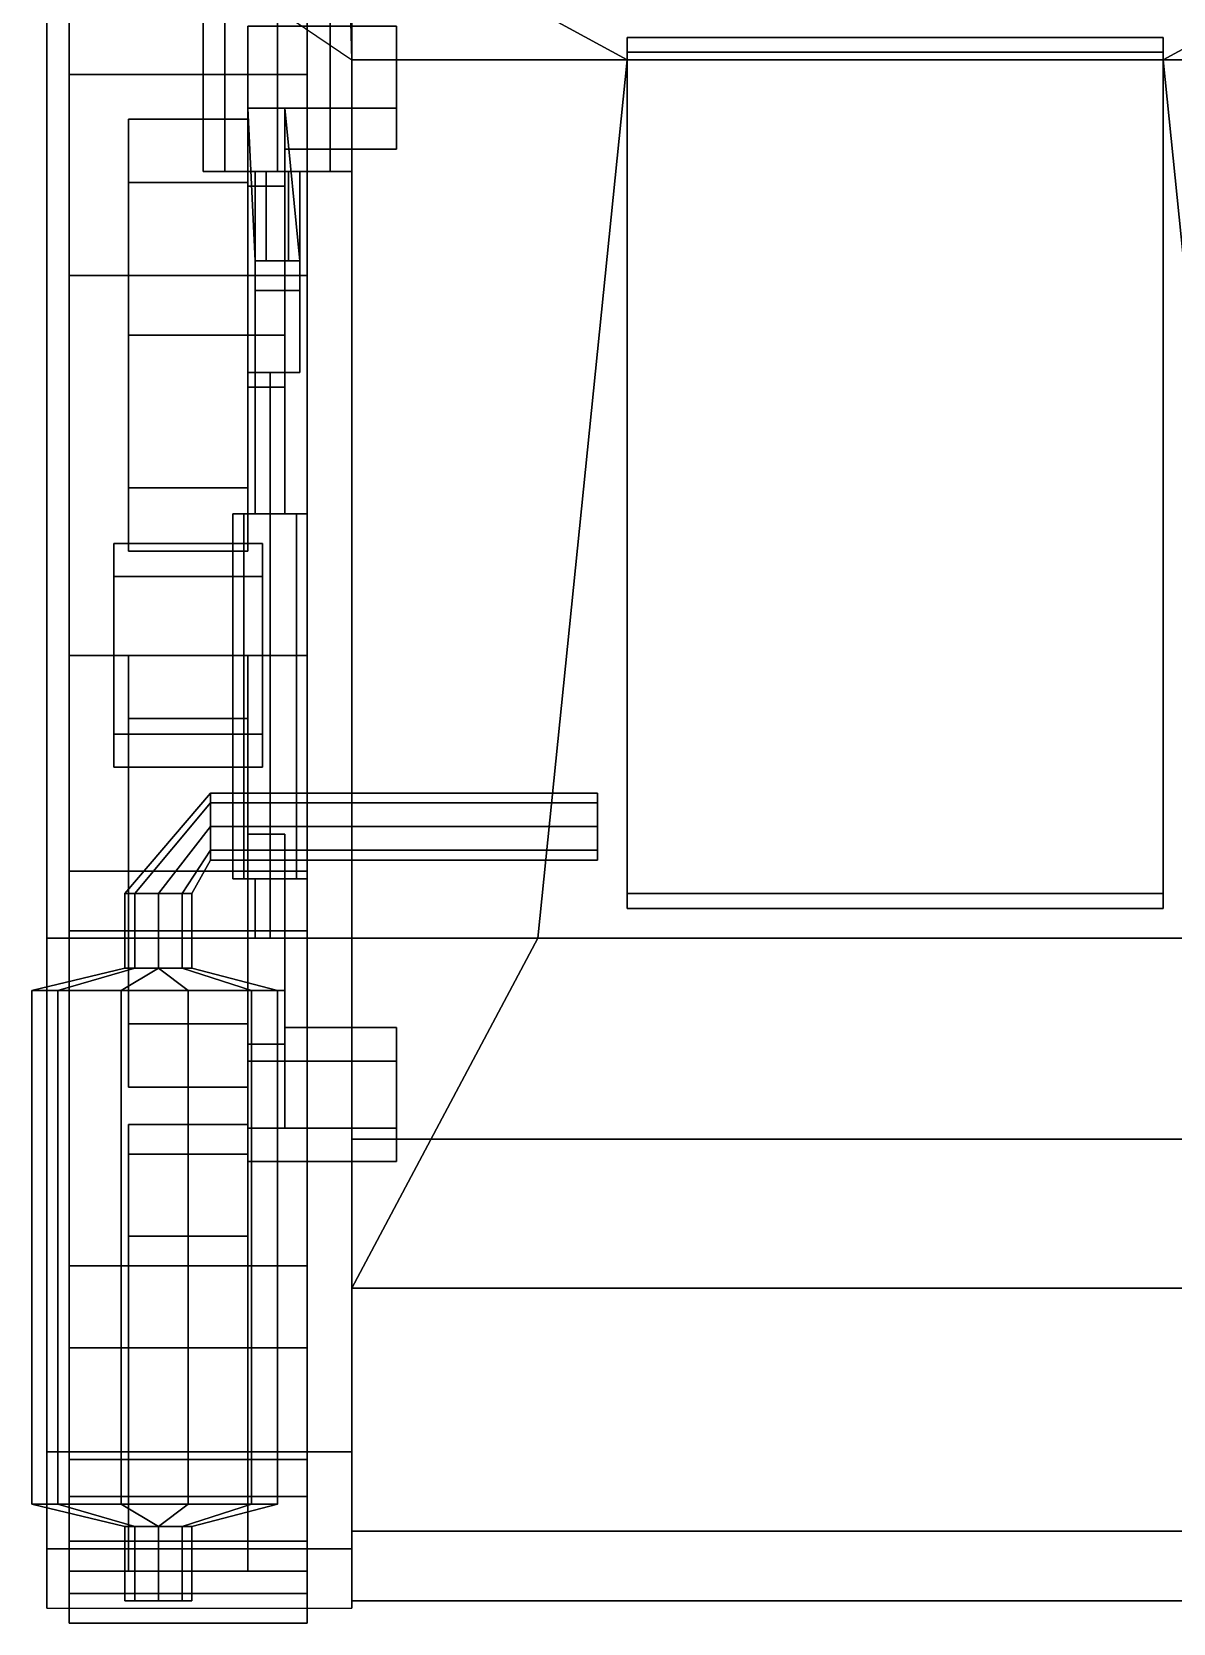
# Model space of a CAD drawing. Header units: millimetres. Extents: x -1.2 to 3, y -2.7 to 16.8.
# Drawn here: x -1.16 to 0.373, y -2.75 to -0.612 of the extents above; entities that cross this region are included whole.
import ezdxf

# ---------------------------------------------------------------- set-up
doc = ezdxf.new("R2010")
doc.units = ezdxf.units.MM
for name, color, linetype in [('mudguards', 6, 'Continuous'), ('suspension', 5, 'Continuous'), ('tracks', 3, 'Continuous'), ('wheels', 2, 'Continuous')]:
    doc.layers.add(name, color=color, linetype=linetype)

msp = doc.modelspace()

# ---------------------------------------------------------------- linework, layer by layer
for points in [[(-0.73, 2.48, 0.63), (-0.73, -2.6263, 0.5137), (-0.73, -2.72, 0.74), (-0.73, 2.53, 0.86)], [(-0.73, 2.53, 0.86), (-0.73, -2.72, 0.74), (-0.73, -2.6263, 0.98), (-0.73, 2.32, 0.98)], [(-0.73, 2.05, 0.39), (-0.73, -2.1, 0.39), (-0.73, -2.6263, 0.5137), (-0.73, 2.48, 0.63)], [(-0.73, 1.57, 1.09), (-0.73, 2.32, 0.98), (-0.73, -2.6263, 0.98), (-0.73, 1.52, 1.09)], [(0.73, 2.05, 0.39), (0.73, -2.1, 0.39), (-0.73, -2.1, 0.39), (-0.73, 2.05, 0.39)], [(-0.78, 1.22, 1.29), (-0.73, 1.54, 1.09), (-0.73, -2.6263, 0.98), (-0.73, -0.65, 1.23)], [(-0.82, -0.4, 1.56), (-1.04, -0.44, 1.23), (-0.73, -0.65, 1.23), (-0.36, -0.65, 1.54)], [(0.82, -0.4, 1.56), (-0.82, -0.4, 1.56), (-0.36, -0.65, 1.54), (0.36, -0.65, 1.54)], [(0.36, -0.65, 1.54), (0.73, -0.65, 1.23), (1.04, -0.44, 1.23), (0.82, -0.4, 1.56)], [(0.36, -0.64, 1.82), (0.36, -0.62, 1.56), (-0.36, -0.62, 1.56), (-0.36, -0.64, 1.82)], [(-0.36, -0.62, 1.56), (-0.36, -1.77, 1.46), (-0.36, -1.79, 1.71), (-0.36, -0.64, 1.82)], [(0.36, -0.62, 1.56), (0.36, -1.77, 1.46), (-0.36, -1.77, 1.46), (-0.36, -0.62, 1.56)], [(-0.36, -0.64, 1.82), (-0.36, -1.79, 1.71), (0.36, -1.79, 1.71), (0.36, -0.64, 1.82)], [(0.36, -1.79, 1.71), (0.36, -1.77, 1.46), (0.36, -0.62, 1.56), (0.36, -0.64, 1.82)], [(-0.73, -0.65, 1.23), (-0.73, -2.6263, 0.98), (-0.73, -2.6263, 0.98), (-0.73, -1.83, 1.17)], [(-0.36, -0.65, 1.54), (-0.73, -0.65, 1.23), (-0.73, -1.83, 1.17), (-0.48, -1.83, 1.43)], [(-0.48, -1.83, 1.43), (0.48, -1.83, 1.43), (0.36, -0.65, 1.54), (-0.36, -0.65, 1.54)], [(0.48, -1.83, 1.43), (0.73, -1.83, 1.17), (0.73, -0.65, 1.23), (0.36, -0.65, 1.54)], [(-1.0218, -1.77, 1.2582), (-1.035, -1.77, 1.29), (-0.92, -1.635, 1.29), (-0.92, -1.6482, 1.2582)], [(-1.035, -1.77, 1.29), (-1.0218, -1.77, 1.3218), (-0.92, -1.6482, 1.3218), (-0.92, -1.635, 1.29)], [(-0.4, -1.635, 1.29), (-0.4, -1.6482, 1.2582), (-0.92, -1.6482, 1.2582), (-0.92, -1.635, 1.29)], [(-0.4, -1.6482, 1.3218), (-0.4, -1.635, 1.29), (-0.92, -1.635, 1.29), (-0.92, -1.6482, 1.3218)], [(-0.99, -1.77, 1.245), (-1.0218, -1.77, 1.2582), (-0.92, -1.6482, 1.2582), (-0.92, -1.68, 1.245)], [(-1.0218, -1.77, 1.3218), (-0.99, -1.77, 1.335), (-0.92, -1.68, 1.335), (-0.92, -1.6482, 1.3218)], [(-0.4, -1.6482, 1.2582), (-0.4, -1.68, 1.245), (-0.92, -1.68, 1.245), (-0.92, -1.6482, 1.2582)], [(-0.4, -1.68, 1.335), (-0.4, -1.6482, 1.3218), (-0.92, -1.6482, 1.3218), (-0.92, -1.68, 1.335)], [(-0.9582, -1.77, 1.2582), (-0.99, -1.77, 1.245), (-0.92, -1.68, 1.245), (-0.92, -1.7118, 1.2582)], [(-0.99, -1.77, 1.335), (-0.9582, -1.77, 1.3218), (-0.92, -1.7118, 1.3218), (-0.92, -1.68, 1.335)], [(-0.4, -1.68, 1.245), (-0.4, -1.7118, 1.2582), (-0.92, -1.7118, 1.2582), (-0.92, -1.68, 1.245)], [(-0.4, -1.7118, 1.3218), (-0.4, -1.68, 1.335), (-0.92, -1.68, 1.335), (-0.92, -1.7118, 1.3218)], [(-0.945, -1.77, 1.29), (-0.9582, -1.77, 1.2582), (-0.92, -1.7118, 1.2582), (-0.92, -1.725, 1.29)], [(-0.9582, -1.77, 1.3218), (-0.945, -1.77, 1.29), (-0.92, -1.725, 1.29), (-0.92, -1.7118, 1.3218)], [(-0.4, -1.7118, 1.2582), (-0.4, -1.725, 1.29), (-0.92, -1.725, 1.29), (-0.92, -1.7118, 1.2582)], [(-0.4, -1.725, 1.29), (-0.4, -1.7118, 1.3218), (-0.92, -1.7118, 1.3218), (-0.92, -1.725, 1.29)], [(-1.0218, -1.87, 1.2582), (-1.035, -1.87, 1.29), (-1.035, -1.77, 1.29), (-1.0218, -1.77, 1.2582)], [(-1.035, -1.87, 1.29), (-1.0218, -1.87, 1.3218), (-1.0218, -1.77, 1.3218), (-1.035, -1.77, 1.29)], [(-0.99, -1.87, 1.245), (-1.0218, -1.87, 1.2582), (-1.0218, -1.77, 1.2582), (-0.99, -1.77, 1.245)], [(-1.0218, -1.87, 1.3218), (-0.99, -1.87, 1.335), (-0.99, -1.77, 1.335), (-1.0218, -1.77, 1.3218)], [(-0.9582, -1.87, 1.2582), (-0.99, -1.87, 1.245), (-0.99, -1.77, 1.245), (-0.9582, -1.77, 1.2582)], [(-0.99, -1.87, 1.335), (-0.9582, -1.87, 1.3218), (-0.9582, -1.77, 1.3218), (-0.99, -1.77, 1.335)], [(-0.945, -1.87, 1.29), (-0.9582, -1.87, 1.2582), (-0.9582, -1.77, 1.2582), (-0.945, -1.77, 1.29)], [(-0.9582, -1.87, 1.3218), (-0.945, -1.87, 1.29), (-0.945, -1.77, 1.29), (-0.9582, -1.77, 1.3218)], [(-0.36, -1.79, 1.71), (-0.36, -1.77, 1.46), (0.36, -1.77, 1.46), (0.36, -1.79, 1.71)], [(-0.48, -1.83, 1.43), (-0.73, -1.83, 1.17), (-0.73, -2.3, 1.17)], [(0.48, -1.83, 1.43), (-0.48, -1.83, 1.43), (-0.73, -2.3, 1.17), (0.73, -2.3, 1.17)], [(-0.73, -1.83, 1.17), (-0.73, -1.83, 1.17), (-0.73, -2.6263, 0.98), (-0.73, -2.3, 1.17)], [(-1.1249, -1.9, 1.2051), (-1.16, -1.9, 1.29), (-1.035, -1.87, 1.29), (-1.0218, -1.87, 1.2582)], [(-1.16, -1.9, 1.29), (-1.1249, -1.9, 1.3749), (-1.0218, -1.87, 1.3218), (-1.035, -1.87, 1.29)], [(-1.04, -1.9, 1.17), (-1.1249, -1.9, 1.2051), (-1.0218, -1.87, 1.2582), (-0.99, -1.87, 1.245)], [(-1.1249, -1.9, 1.3749), (-1.04, -1.9, 1.41), (-0.99, -1.87, 1.335), (-1.0218, -1.87, 1.3218)], [(-0.95, -1.9, 1.17), (-1.04, -1.9, 1.17), (-0.99, -1.87, 1.245)], [(-1.04, -1.9, 1.41), (-0.95, -1.9, 1.41), (-0.99, -1.87, 1.335)], [(-0.8651, -1.9, 1.2051), (-0.95, -1.9, 1.17), (-0.99, -1.87, 1.245), (-0.9582, -1.87, 1.2582)], [(-0.95, -1.9, 1.41), (-0.8651, -1.9, 1.3749), (-0.9582, -1.87, 1.3218), (-0.99, -1.87, 1.335)], [(-0.83, -1.9, 1.29), (-0.8651, -1.9, 1.2051), (-0.9582, -1.87, 1.2582), (-0.945, -1.87, 1.29)], [(-0.8651, -1.9, 1.3749), (-0.83, -1.9, 1.29), (-0.945, -1.87, 1.29), (-0.9582, -1.87, 1.3218)], [(-1.1249, -1.9, 1.3749), (-1.16, -1.9, 1.29), (-1.16, -2.59, 1.29), (-1.1249, -2.59, 1.3749)], [(-1.16, -1.9, 1.29), (-1.1249, -1.9, 1.2051), (-1.1249, -2.59, 1.2051), (-1.16, -2.59, 1.29)], [(-1.1249, -1.9, 1.2051), (-1.04, -1.9, 1.17), (-1.04, -2.59, 1.17), (-1.1249, -2.59, 1.2051)], [(-1.04, -1.9, 1.41), (-1.1249, -1.9, 1.3749), (-1.1249, -2.59, 1.3749), (-1.04, -2.59, 1.41)], [(-1.04, -1.9, 1.17), (-0.95, -1.9, 1.17), (-0.95, -2.59, 1.17), (-1.04, -2.59, 1.17)], [(-0.95, -1.9, 1.41), (-1.04, -1.9, 1.41), (-1.04, -2.59, 1.41), (-0.95, -2.59, 1.41)], [(-0.95, -1.9, 1.17), (-0.8651, -1.9, 1.2051), (-0.8651, -2.59, 1.2051), (-0.95, -2.59, 1.17)], [(-0.8651, -1.9, 1.3749), (-0.95, -1.9, 1.41), (-0.95, -2.59, 1.41), (-0.8651, -2.59, 1.3749)], [(-0.83, -1.9, 1.29), (-0.8651, -1.9, 1.3749), (-0.8651, -2.59, 1.3749), (-0.83, -2.59, 1.29)], [(-0.8651, -1.9, 1.2051), (-0.83, -1.9, 1.29), (-0.83, -2.59, 1.29), (-0.8651, -2.59, 1.2051)], [(-0.73, -2.6263, 0.5137), (-0.73, -2.1, 0.39), (0.73, -2.1, 0.39), (0.73, -2.6263, 0.5137)], [(0.73, -2.6263, 0.98), (0.73, -2.3, 1.17), (-0.73, -2.3, 1.17), (-0.73, -2.6263, 0.98)], [(-1.1249, -2.59, 1.3749), (-1.16, -2.59, 1.29), (-1.035, -2.62, 1.29), (-1.0218, -2.62, 1.3218)], [(-1.16, -2.59, 1.29), (-1.1249, -2.59, 1.2051), (-1.0218, -2.62, 1.2582), (-1.035, -2.62, 1.29)], [(-1.1249, -2.59, 1.2051), (-1.04, -2.59, 1.17), (-0.99, -2.62, 1.245), (-1.0218, -2.62, 1.2582)], [(-1.04, -2.59, 1.41), (-1.1249, -2.59, 1.3749), (-1.0218, -2.62, 1.3218), (-0.99, -2.62, 1.335)], [(-1.04, -2.59, 1.17), (-0.95, -2.59, 1.17), (-0.99, -2.62, 1.245)], [(-0.95, -2.59, 1.41), (-1.04, -2.59, 1.41), (-0.99, -2.62, 1.335)], [(-0.95, -2.59, 1.17), (-0.8651, -2.59, 1.2051), (-0.9582, -2.62, 1.2582), (-0.99, -2.62, 1.245)], [(-0.8651, -2.59, 1.3749), (-0.95, -2.59, 1.41), (-0.99, -2.62, 1.335), (-0.9582, -2.62, 1.3218)], [(-0.83, -2.59, 1.29), (-0.8651, -2.59, 1.3749), (-0.9582, -2.62, 1.3218), (-0.945, -2.62, 1.29)], [(-0.8651, -2.59, 1.2051), (-0.83, -2.59, 1.29), (-0.945, -2.62, 1.29), (-0.9582, -2.62, 1.2582)], [(-1.0218, -2.62, 1.3218), (-1.035, -2.62, 1.29), (-1.035, -2.72, 1.29), (-1.0218, -2.72, 1.3218)], [(-1.035, -2.62, 1.29), (-1.0218, -2.62, 1.2582), (-1.0218, -2.72, 1.2582), (-1.035, -2.72, 1.29)], [(-0.99, -2.62, 1.335), (-1.0218, -2.62, 1.3218), (-1.0218, -2.72, 1.3218), (-0.99, -2.72, 1.335)], [(-1.0218, -2.62, 1.2582), (-0.99, -2.62, 1.245), (-0.99, -2.72, 1.245), (-1.0218, -2.72, 1.2582)], [(-0.9582, -2.62, 1.3218), (-0.99, -2.62, 1.335), (-0.99, -2.72, 1.335), (-0.9582, -2.72, 1.3218)], [(-0.99, -2.62, 1.245), (-0.9582, -2.62, 1.2582), (-0.9582, -2.72, 1.2582), (-0.99, -2.72, 1.245)], [(-0.945, -2.62, 1.29), (-0.9582, -2.62, 1.3218), (-0.9582, -2.72, 1.3218), (-0.945, -2.72, 1.29)], [(-0.9582, -2.62, 1.2582), (-0.945, -2.62, 1.29), (-0.945, -2.72, 1.29), (-0.9582, -2.72, 1.2582)], [(0.73, -2.6263, 0.5137), (0.73, -2.72, 0.74), (-0.73, -2.72, 0.74), (-0.73, -2.6263, 0.5137)], [(0.73, -2.72, 0.74), (0.73, -2.6263, 0.98), (-0.73, -2.6263, 0.98), (-0.73, -2.72, 0.74)], [(-0.99, -2.72, 1.335), (-1.0218, -2.72, 1.3218), (-1.035, -2.72, 1.29), (-0.9582, -2.72, 1.3218)], [(-0.9582, -2.72, 1.3218), (-1.035, -2.72, 1.29), (-1.0218, -2.72, 1.2582), (-0.945, -2.72, 1.29)], [(-0.945, -2.72, 1.29), (-1.0218, -2.72, 1.2582), (-0.99, -2.72, 1.245), (-0.9582, -2.72, 1.2582)]]:
    msp.add_3dface(points)
at = {"layer": 'mudguards'}
for points in [[(-0.73, -1.83, 1.17), (-0.73, -0.52, 1.23), (-1.14, -0.52, 1.23), (-1.14, -1.83, 1.17)], [(-1.14, -1.83, 1.17), (-1.14, -0.52, 1.23), (-1.14, -0.52, 1.19), (-1.14, -1.83, 1.14)], [(-0.73, -2.52, 1.17), (-0.73, -1.83, 1.17), (-1.14, -1.83, 1.17), (-1.14, -2.52, 1.17)], [(-1.14, -2.52, 1.17), (-1.14, -1.83, 1.17), (-1.14, -1.83, 1.14), (-1.14, -2.52, 1.14)], [(-0.73, -2.6263, 0.98), (-0.73, -2.6263, 0.98), (-0.73, -2.3, 1.17), (-0.73, -2.52, 1.17)], [(-0.73, -2.65, 1.11), (-0.73, -2.52, 1.17), (-1.14, -2.52, 1.17), (-1.14, -2.65, 1.11)], [(-1.14, -2.65, 1.11), (-1.14, -2.52, 1.17), (-1.14, -2.52, 1.14), (-1.14, -2.63, 1.08)], [(-0.73, -2.6263, 0.98), (-0.73, -2.6263, 0.98), (-0.73, -2.52, 1.17), (-0.73, -2.65, 1.11)], [(-0.73, -2.6263, 0.98), (-0.73, -2.6263, 0.98), (-0.73, -2.65, 1.11), (-0.73, -2.73, 1.06)], [(-1.14, -2.73, 1.06), (-1.14, -2.65, 1.11), (-1.14, -2.63, 1.08), (-1.14, -2.71, 1.03)], [(-0.73, -2.73, 1.06), (-0.73, -2.65, 1.11), (-1.14, -2.65, 1.11), (-1.14, -2.73, 1.06)]]:
    msp.add_3dface(points, dxfattribs=at)
at = {"layer": 'suspension'}
for points in [[(-0.9007, 0.86, 0.7807), (-0.93, 0.86, 0.71), (-0.93, -0.8, 0.71), (-0.9007, -0.8, 0.7807)], [(-0.93, 0.86, 0.71), (-0.9007, 0.86, 0.6393), (-0.9007, -0.8, 0.6393), (-0.93, -0.8, 0.71)], [(-0.83, 0.86, 0.81), (-0.9007, 0.86, 0.7807), (-0.9007, -0.8, 0.7807), (-0.83, -0.8, 0.81)], [(-0.9007, 0.86, 0.6393), (-0.83, 0.86, 0.61), (-0.83, -0.8, 0.61), (-0.9007, -0.8, 0.6393)], [(-0.7593, 0.86, 0.7807), (-0.83, 0.86, 0.81), (-0.83, -0.8, 0.81), (-0.7593, -0.8, 0.7807)], [(-0.83, 0.86, 0.61), (-0.7593, 0.86, 0.6393), (-0.7593, -0.8, 0.6393), (-0.83, -0.8, 0.61)], [(-0.73, 0.86, 0.71), (-0.7593, 0.86, 0.7807), (-0.7593, -0.8, 0.7807), (-0.73, -0.8, 0.71)], [(-0.7593, 0.86, 0.6393), (-0.73, 0.86, 0.71), (-0.73, -0.8, 0.71), (-0.7593, -0.8, 0.6393)], [(-0.87, -0.715, 0.5453), (-0.87, -0.605, 0.5453), (-0.87, -0.605, 0.3547), (-0.87, -0.715, 0.3547)], [(-0.67, -0.605, 0.3547), (-0.67, -0.715, 0.3547), (-0.87, -0.715, 0.3547), (-0.87, -0.605, 0.3547)], [(-0.67, -0.715, 0.5453), (-0.67, -0.605, 0.5453), (-0.87, -0.605, 0.5453), (-0.87, -0.715, 0.5453)], [(-0.86, -0.92, 0.62), (-0.87, -0.715, 0.5453), (-0.87, -1.07, 0.54), (-0.86, -1.07, 0.62)], [(-0.8, -0.92, 0.62), (-0.82, -0.715, 0.5453), (-0.87, -0.715, 0.5453), (-0.86, -0.92, 0.62)], [(-0.87, -0.715, 0.5453), (-0.87, -0.715, 0.3547), (-0.87, -1.02, 0.28), (-0.87, -1.02, 0.41)], [(-0.82, -1.02, 0.41), (-0.82, -0.715, 0.5453), (-0.87, -0.715, 0.5453), (-0.87, -1.02, 0.41)], [(-0.87, -0.82, 0.46), (-0.87, -0.715, 0.5453), (-0.82, -0.715, 0.5453), (-0.82, -0.82, 0.46)], [(-0.87, -0.715, 0.5453), (-0.87, -0.715, 0.5453), (-0.87, -0.82, 0.46), (-0.87, -1.07, 0.54)], [(-0.87, -1.02, 0.28), (-0.87, -0.715, 0.3547), (-0.82, -0.715, 0.3547), (-0.82, -1.02, 0.28)], [(-0.82, -1.07, 0.54), (-0.82, -0.715, 0.5453), (-0.8, -0.92, 0.62), (-0.8, -1.07, 0.62)], [(-0.82, -1.02, 0.28), (-0.82, -0.715, 0.3547), (-0.82, -0.715, 0.5453), (-0.82, -1.02, 0.41)], [(-0.82, -0.82, 0.46), (-0.82, -0.715, 0.5453), (-0.82, -0.715, 0.5453), (-0.82, -1.07, 0.54)], [(-0.67, -0.715, 0.3547), (-0.67, -0.77, 0.45), (-0.82, -0.77, 0.45), (-0.82, -0.715, 0.3547)], [(-0.67, -0.77, 0.45), (-0.67, -0.715, 0.5453), (-0.82, -0.715, 0.5453), (-0.82, -0.77, 0.45)], [(-0.9007, -0.8, 0.6393), (-0.73, -0.8, 0.71), (-0.7593, -0.8, 0.7807), (-0.93, -0.8, 0.71)], [(-0.93, -0.8, 0.71), (-0.7593, -0.8, 0.7807), (-0.83, -0.8, 0.81), (-0.9007, -0.8, 0.7807)], [(-0.83, -0.8, 0.61), (-0.7593, -0.8, 0.6393), (-0.73, -0.8, 0.71), (-0.9007, -0.8, 0.6393)], [(-0.845, -0.92, 0.684), (-0.86, -0.92, 0.71), (-0.86, -0.8, 0.71), (-0.845, -0.8, 0.684)], [(-0.86, -0.92, 0.71), (-0.845, -0.92, 0.736), (-0.845, -0.8, 0.736), (-0.86, -0.8, 0.71)], [(-0.815, -0.92, 0.684), (-0.845, -0.92, 0.684), (-0.845, -0.8, 0.684), (-0.815, -0.8, 0.684)], [(-0.845, -0.92, 0.736), (-0.815, -0.92, 0.736), (-0.815, -0.8, 0.736), (-0.845, -0.8, 0.736)], [(-0.8, -0.92, 0.71), (-0.815, -0.92, 0.684), (-0.815, -0.8, 0.684), (-0.8, -0.8, 0.71)], [(-0.815, -0.92, 0.736), (-0.8, -0.92, 0.71), (-0.8, -0.8, 0.71), (-0.815, -0.8, 0.736)], [(-0.87, -1.07, 0.54), (-0.87, -0.82, 0.46), (-0.82, -0.82, 0.46), (-0.82, -1.07, 0.54)], [(-0.8, -0.92, 0.76), (-0.8, -0.92, 0.62), (-0.86, -0.92, 0.62), (-0.86, -0.92, 0.76)], [(-0.86, -0.92, 0.76), (-0.86, -0.92, 0.62), (-0.86, -1.07, 0.62), (-0.86, -0.96, 0.76)], [(-0.8, -0.96, 0.76), (-0.8, -0.92, 0.76), (-0.86, -0.92, 0.76), (-0.86, -0.96, 0.76)], [(-0.8, -1.07, 0.62), (-0.8, -0.92, 0.62), (-0.8, -0.92, 0.76), (-0.8, -0.96, 0.76)], [(-0.86, -0.96, 0.76), (-0.86, -1.07, 0.62), (-0.8, -1.07, 0.62), (-0.8, -0.96, 0.76)], [(-0.87, -1.09, 0.31), (-0.87, -1.02, 0.28), (-0.82, -1.02, 0.28), (-0.82, -1.09, 0.31)], [(-0.87, -1.02, 0.41), (-0.87, -1.02, 0.28), (-0.87, -1.09, 0.31), (-0.87, -1.09, 0.38)], [(-0.82, -1.09, 0.38), (-0.82, -1.02, 0.41), (-0.87, -1.02, 0.41), (-0.87, -1.09, 0.38)], [(-0.82, -1.09, 0.31), (-0.82, -1.02, 0.28), (-0.82, -1.02, 0.41), (-0.82, -1.09, 0.38)], [(-0.86, -1.07, 0.62), (-0.87, -1.07, 0.54), (-0.82, -1.07, 0.54), (-0.8, -1.07, 0.62)], [(-0.87, -1.09, 0.38), (-0.87, -1.09, 0.31), (-0.82, -1.09, 0.31), (-0.82, -1.09, 0.38)], [(-0.86, -1.26, 0.57), (-0.84, -1.26, 0.59), (-0.84, -1.07, 0.59), (-0.86, -1.07, 0.57)], [(-0.84, -1.26, 0.55), (-0.86, -1.26, 0.57), (-0.86, -1.07, 0.57), (-0.84, -1.07, 0.55)], [(-0.84, -1.26, 0.59), (-0.82, -1.26, 0.57), (-0.82, -1.07, 0.57), (-0.84, -1.07, 0.59)], [(-0.82, -1.26, 0.57), (-0.84, -1.26, 0.55), (-0.84, -1.07, 0.55), (-0.82, -1.07, 0.57)], [(-0.89, -1.75, 0.65), (-0.8754, -1.75, 0.6854), (-0.8754, -1.26, 0.6054), (-0.89, -1.26, 0.57)], [(-0.8754, -1.75, 0.6146), (-0.89, -1.75, 0.65), (-0.89, -1.26, 0.57), (-0.8754, -1.26, 0.5346)], [(-0.8754, -1.26, 0.6054), (-0.79, -1.26, 0.57), (-0.8046, -1.26, 0.5346), (-0.89, -1.26, 0.57)], [(-0.89, -1.26, 0.57), (-0.8046, -1.26, 0.5346), (-0.84, -1.26, 0.52), (-0.8754, -1.26, 0.5346)], [(-0.8754, -1.75, 0.6854), (-0.84, -1.75, 0.7), (-0.84, -1.26, 0.62), (-0.8754, -1.26, 0.6054)], [(-0.84, -1.75, 0.6), (-0.8754, -1.75, 0.6146), (-0.8754, -1.26, 0.5346), (-0.84, -1.26, 0.52)], [(-0.84, -1.26, 0.62), (-0.8046, -1.26, 0.6054), (-0.79, -1.26, 0.57), (-0.8754, -1.26, 0.6054)], [(-0.84, -1.75, 0.7), (-0.8046, -1.75, 0.6854), (-0.8046, -1.26, 0.6054), (-0.84, -1.26, 0.62)], [(-0.8046, -1.75, 0.6146), (-0.84, -1.75, 0.6), (-0.84, -1.26, 0.52), (-0.8046, -1.26, 0.5346)], [(-0.8046, -1.75, 0.6854), (-0.79, -1.75, 0.65), (-0.79, -1.26, 0.57), (-0.8046, -1.26, 0.6054)], [(-0.79, -1.75, 0.65), (-0.8046, -1.75, 0.6146), (-0.8046, -1.26, 0.5346), (-0.79, -1.26, 0.57)], [(-0.82, -1.69, 0.38), (-0.82, -1.69, 0.32), (-0.87, -1.69, 0.32), (-0.87, -1.69, 0.38)], [(-0.87, -1.69, 0.38), (-0.87, -1.69, 0.32), (-0.87, -1.74, 0.29), (-0.87, -1.74, 0.41)], [(-0.87, -1.74, 0.29), (-0.87, -1.69, 0.32), (-0.82, -1.69, 0.32), (-0.82, -1.74, 0.29)], [(-0.82, -1.74, 0.41), (-0.82, -1.69, 0.38), (-0.87, -1.69, 0.38), (-0.87, -1.74, 0.41)], [(-0.82, -1.74, 0.29), (-0.82, -1.69, 0.32), (-0.82, -1.69, 0.38), (-0.82, -1.74, 0.41)], [(-0.8754, -1.75, 0.6854), (-0.89, -1.75, 0.65), (-0.8046, -1.75, 0.6854), (-0.84, -1.75, 0.7)], [(-0.89, -1.75, 0.65), (-0.8754, -1.75, 0.6146), (-0.79, -1.75, 0.65), (-0.8046, -1.75, 0.6854)], [(-0.8754, -1.75, 0.6146), (-0.84, -1.75, 0.6), (-0.8046, -1.75, 0.6146), (-0.79, -1.75, 0.65)], [(-0.82, -1.9725, 0.519), (-0.82, -1.74, 0.41), (-0.87, -1.74, 0.41), (-0.87, -1.9725, 0.519)], [(-0.87, -1.74, 0.41), (-0.87, -1.74, 0.29), (-0.87, -1.995, 0.4021), (-0.87, -1.9725, 0.519)], [(-0.87, -1.995, 0.4021), (-0.87, -1.74, 0.29), (-0.82, -1.74, 0.29), (-0.82, -1.995, 0.4021)], [(-0.86, -1.83, 0.65), (-0.84, -1.83, 0.67), (-0.84, -1.75, 0.67), (-0.86, -1.75, 0.65)], [(-0.84, -1.83, 0.63), (-0.86, -1.83, 0.65), (-0.86, -1.75, 0.65), (-0.84, -1.75, 0.63)], [(-0.84, -1.83, 0.67), (-0.82, -1.83, 0.65), (-0.82, -1.75, 0.65), (-0.84, -1.75, 0.67)], [(-0.82, -1.83, 0.65), (-0.84, -1.83, 0.63), (-0.84, -1.75, 0.63), (-0.82, -1.75, 0.65)], [(-0.82, -1.995, 0.4021), (-0.82, -1.74, 0.29), (-0.82, -1.74, 0.41), (-0.82, -1.9725, 0.519)], [(-0.87, -1.83, 0.68), (-0.87, -1.83, 0.62), (-0.87, -1.9, 0.58), (-0.87, -1.9, 0.7)], [(-0.82, -1.9, 0.7), (-0.82, -1.83, 0.68), (-0.87, -1.83, 0.68), (-0.87, -1.9, 0.7)], [(-0.87, -1.9, 0.58), (-0.87, -1.83, 0.62), (-0.82, -1.83, 0.62), (-0.82, -1.9, 0.58)], [(-0.82, -1.83, 0.68), (-0.82, -1.83, 0.62), (-0.87, -1.83, 0.62), (-0.87, -1.83, 0.68)], [(-0.82, -1.9, 0.58), (-0.82, -1.83, 0.62), (-0.82, -1.83, 0.68), (-0.82, -1.9, 0.7)], [(-0.87, -1.9, 0.7), (-0.87, -1.9, 0.58), (-0.87, -1.9725, 0.519), (-0.87, -2.085, 0.5579)], [(-0.82, -2.085, 0.5579), (-0.82, -1.9, 0.7), (-0.87, -1.9, 0.7), (-0.87, -2.085, 0.5579)], [(-0.87, -1.9725, 0.519), (-0.87, -1.9, 0.58), (-0.82, -1.9, 0.58), (-0.82, -1.9725, 0.519)], [(-0.82, -1.9725, 0.519), (-0.82, -1.9, 0.58), (-0.82, -1.9, 0.7), (-0.82, -2.085, 0.5579)], [(-0.82, -1.995, 0.4021), (-0.82, -1.95, 0.48), (-0.67, -1.95, 0.48), (-0.67, -1.995, 0.4021)], [(-0.82, -1.95, 0.48), (-0.82, -1.995, 0.5579), (-0.67, -1.995, 0.5579), (-0.67, -1.95, 0.48)], [(-0.87, -1.9725, 0.519), (-0.87, -1.995, 0.4021), (-0.87, -2.13, 0.48), (-0.87, -2.085, 0.5579)], [(-0.87, -1.995, 0.4021), (-0.87, -2.085, 0.4021), (-0.87, -2.085, 0.4021), (-0.87, -2.13, 0.48)], [(-0.87, -2.085, 0.4021), (-0.87, -1.995, 0.4021), (-0.67, -1.995, 0.4021), (-0.67, -2.085, 0.4021)], [(-0.82, -1.995, 0.5579), (-0.82, -2.085, 0.5579), (-0.67, -2.085, 0.5579), (-0.67, -1.995, 0.5579)], [(-0.87, -2.085, 0.5579), (-0.87, -2.13, 0.48), (-0.67, -2.13, 0.48), (-0.67, -2.085, 0.5579)], [(-0.87, -2.13, 0.48), (-0.87, -2.085, 0.4021), (-0.67, -2.085, 0.4021), (-0.67, -2.13, 0.48)]]:
    msp.add_3dface(points, dxfattribs=at)
at = {"layer": 'tracks'}
for points in [[(-1.11, 1.8, 0.06), (-1.11, -1.82, 0.06), (-0.79, -1.82, 0.06), (-0.79, 1.8, 0.06)], [(-1.11, 1.8), (-1.11, -1.82), (-1.11, -1.82, 0.06), (-1.11, 1.8, 0.06)], [(-0.79, 1.8), (-0.79, -1.82), (-1.11, -1.82), (-1.11, 1.8)], [(-0.79, -1.82, 0.06), (-0.79, -1.82), (-0.79, 1.8), (-0.79, 1.8, 0.06)], [(-1.11, -0.67, 0.97), (-1.11, -0.32, 1.01), (-1.11, -0.32, 0.95), (-1.11, -0.67, 0.91)], [(-0.79, -0.67, 0.97), (-0.79, -0.32, 1.01), (-1.11, -0.32, 1.01), (-1.11, -0.67, 0.97)], [(-1.11, -0.67, 0.91), (-1.11, -0.32, 0.95), (-0.79, -0.32, 0.95), (-0.79, -0.67, 0.91)], [(-0.79, -0.32, 0.95), (-0.79, -0.32, 1.01), (-0.79, -0.67, 0.97), (-0.79, -0.67, 0.91)], [(-0.79, -0.94, 0.97), (-0.79, -0.67, 0.97), (-1.11, -0.67, 0.97), (-1.11, -0.94, 0.97)], [(-1.11, -0.94, 0.97), (-1.11, -0.67, 0.97), (-1.11, -0.67, 0.91), (-1.11, -0.94, 0.91)], [(-1.11, -0.94, 0.91), (-1.11, -0.67, 0.91), (-0.79, -0.67, 0.91), (-0.79, -0.94, 0.91)], [(-0.79, -0.67, 0.91), (-0.79, -0.67, 0.97), (-0.79, -0.94, 0.97), (-0.79, -0.94, 0.91)], [(-0.79, -1.45, 1.02), (-0.79, -0.94, 0.97), (-1.11, -0.94, 0.97), (-1.11, -1.45, 1.02)], [(-1.11, -1.45, 1.02), (-1.11, -0.94, 0.97), (-1.11, -0.94, 0.91), (-1.11, -1.45, 0.96)], [(-1.11, -1.45, 0.96), (-1.11, -0.94, 0.91), (-0.79, -0.94, 0.91), (-0.79, -1.45, 0.96)], [(-0.79, -0.94, 0.91), (-0.79, -0.94, 0.97), (-0.79, -1.45, 1.02), (-0.79, -1.45, 0.96)], [(-1.11, -1.74, 1), (-1.11, -1.45, 1.02), (-1.11, -1.45, 0.96), (-1.11, -1.74, 0.94)], [(-1.11, -1.74, 0.94), (-1.11, -1.45, 0.96), (-0.79, -1.45, 0.96), (-0.79, -1.74, 0.94)], [(-0.79, -1.74, 1), (-0.79, -1.45, 1.02), (-1.11, -1.45, 1.02), (-1.11, -1.74, 1)], [(-0.79, -1.45, 0.96), (-0.79, -1.45, 1.02), (-0.79, -1.74, 1), (-0.79, -1.74, 0.94)], [(-1.11, -2.27, 1), (-1.11, -1.74, 1), (-1.11, -1.74, 0.94), (-1.11, -2.27, 0.94)], [(-1.11, -2.27, 0.94), (-1.11, -1.74, 0.94), (-0.79, -1.74, 0.94), (-0.79, -2.27, 0.94)], [(-0.79, -2.27, 1), (-0.79, -1.74, 1), (-1.11, -1.74, 1), (-1.11, -2.27, 1)], [(-0.79, -1.74, 0.94), (-0.79, -1.74, 1), (-0.79, -2.27, 1), (-0.79, -2.27, 0.94)], [(-1.11, -1.82, 0.06), (-1.11, -2.53, 0.39), (-0.79, -2.53, 0.39), (-0.79, -1.82, 0.06)], [(-1.11, -1.82), (-1.11, -2.58, 0.35), (-1.11, -2.53, 0.39), (-1.11, -1.82, 0.06)], [(-0.79, -1.82), (-0.79, -2.58, 0.35), (-1.11, -2.58, 0.35), (-1.11, -1.82)], [(-0.79, -2.53, 0.39), (-0.79, -2.58, 0.35), (-0.79, -1.82), (-0.79, -1.82, 0.06)], [(-1.11, -2.38, 1.01), (-1.11, -2.27, 1), (-1.11, -2.27, 0.94), (-1.11, -2.38, 0.95)], [(-1.11, -2.38, 0.95), (-1.11, -2.27, 0.94), (-0.79, -2.27, 0.94), (-0.79, -2.38, 0.95)], [(-0.79, -2.38, 1.01), (-0.79, -2.27, 1), (-1.11, -2.27, 1), (-1.11, -2.38, 1.01)], [(-0.79, -2.27, 0.94), (-0.79, -2.27, 1), (-0.79, -2.38, 1.01), (-0.79, -2.38, 0.95)], [(-0.79, -2.58, 0.95), (-0.79, -2.38, 1.01), (-1.11, -2.38, 1.01), (-1.11, -2.58, 0.95)], [(-1.11, -2.58, 0.95), (-1.11, -2.38, 1.01), (-1.11, -2.38, 0.95), (-1.11, -2.53, 0.91)], [(-1.11, -2.53, 0.91), (-1.11, -2.38, 0.95), (-0.79, -2.38, 0.95), (-0.79, -2.53, 0.91)], [(-0.79, -2.38, 0.95), (-0.79, -2.38, 1.01), (-0.79, -2.58, 0.95), (-0.79, -2.53, 0.91)], [(-1.11, -2.58, 0.35), (-1.11, -2.71, 0.5), (-1.11, -2.64, 0.5), (-1.11, -2.53, 0.39)], [(-1.11, -2.53, 0.39), (-1.11, -2.64, 0.5), (-0.79, -2.64, 0.5), (-0.79, -2.53, 0.39)], [(-1.11, -2.71, 0.8), (-1.11, -2.58, 0.95), (-1.11, -2.53, 0.91), (-1.11, -2.64, 0.8)], [(-1.11, -2.64, 0.8), (-1.11, -2.53, 0.91), (-0.79, -2.53, 0.91), (-0.79, -2.64, 0.8)], [(-0.79, -2.64, 0.5), (-0.79, -2.71, 0.5), (-0.79, -2.58, 0.35), (-0.79, -2.53, 0.39)], [(-0.79, -2.53, 0.91), (-0.79, -2.58, 0.95), (-0.79, -2.71, 0.8), (-0.79, -2.64, 0.8)], [(-0.79, -2.58, 0.35), (-0.79, -2.71, 0.5), (-1.11, -2.71, 0.5), (-1.11, -2.58, 0.35)], [(-0.79, -2.71, 0.8), (-0.79, -2.58, 0.95), (-1.11, -2.58, 0.95), (-1.11, -2.71, 0.8)], [(-1.11, -2.75, 0.65), (-1.11, -2.71, 0.8), (-1.11, -2.64, 0.8), (-1.11, -2.68, 0.65)], [(-1.11, -2.68, 0.65), (-1.11, -2.64, 0.8), (-0.79, -2.64, 0.8), (-0.79, -2.68, 0.65)], [(-1.11, -2.71, 0.5), (-1.11, -2.75, 0.65), (-1.11, -2.68, 0.65), (-1.11, -2.64, 0.5)], [(-1.11, -2.64, 0.5), (-1.11, -2.68, 0.65), (-0.79, -2.68, 0.65), (-0.79, -2.64, 0.5)], [(-0.79, -2.64, 0.8), (-0.79, -2.71, 0.8), (-0.79, -2.75, 0.65), (-0.79, -2.68, 0.65)], [(-0.79, -2.68, 0.65), (-0.79, -2.75, 0.65), (-0.79, -2.71, 0.5), (-0.79, -2.64, 0.5)], [(-0.79, -2.75, 0.65), (-0.79, -2.71, 0.8), (-1.11, -2.71, 0.8), (-1.11, -2.75, 0.65)], [(-0.79, -2.71, 0.5), (-0.79, -2.75, 0.65), (-1.11, -2.75, 0.65), (-1.11, -2.71, 0.5)]]:
    msp.add_3dface(points, dxfattribs=at)
at = {"layer": 'wheels'}
for points in [[(-1.03, -0.73, 0.35), (-1.03, -1.2251, 0.1449), (-1.03, -1.31, 0.35), (-1.03, -0.8149, 0.5551)], [(-1.03, -0.8149, 0.1449), (-1.03, -1.02, 0.06), (-1.03, -1.2251, 0.1449), (-1.03, -0.73, 0.35)], [(-0.87, -0.73, 0.35), (-0.87, -0.8149, 0.1449), (-1.03, -0.8149, 0.1449), (-1.03, -0.73, 0.35)], [(-0.87, -0.8149, 0.5551), (-0.87, -0.73, 0.35), (-1.03, -0.73, 0.35), (-1.03, -0.8149, 0.5551)], [(-0.87, -1.31, 0.35), (-0.87, -0.8149, 0.1449), (-0.87, -0.73, 0.35), (-0.87, -1.2251, 0.5551)], [(-0.87, -1.2251, 0.5551), (-0.87, -0.73, 0.35), (-0.87, -0.8149, 0.5551), (-0.87, -1.02, 0.64)], [(-1.03, -0.8149, 0.5551), (-1.03, -1.31, 0.35), (-1.03, -1.2251, 0.5551), (-1.03, -1.02, 0.64)], [(-0.87, -0.8149, 0.1449), (-0.87, -1.02, 0.06), (-1.03, -1.02, 0.06), (-1.03, -0.8149, 0.1449)], [(-0.87, -1.02, 0.64), (-0.87, -0.8149, 0.5551), (-1.03, -0.8149, 0.5551), (-1.03, -1.02, 0.64)], [(-0.87, -1.2251, 0.1449), (-0.87, -1.02, 0.06), (-0.87, -0.8149, 0.1449), (-0.87, -1.31, 0.35)], [(-0.87, -1.02, 0.06), (-0.87, -1.2251, 0.1449), (-1.03, -1.2251, 0.1449), (-1.03, -1.02, 0.06)], [(-0.87, -1.2251, 0.5551), (-0.87, -1.02, 0.64), (-1.03, -1.02, 0.64), (-1.03, -1.2251, 0.5551)], [(-0.87, -1.2251, 0.1449), (-0.87, -1.31, 0.35), (-1.03, -1.31, 0.35), (-1.03, -1.2251, 0.1449)], [(-0.87, -1.31, 0.35), (-0.87, -1.2251, 0.5551), (-1.03, -1.2251, 0.5551), (-1.03, -1.31, 0.35)], [(-0.85, -1.3, 0.81), (-0.85, -1.3439, 0.7039), (-1.05, -1.3439, 0.7039), (-1.05, -1.3, 0.81)], [(-1.05, -1.5561, 0.9161), (-1.05, -1.3, 0.81), (-1.05, -1.3439, 0.7039), (-1.05, -1.6, 0.81)], [(-1.05, -1.45, 0.96), (-1.05, -1.3439, 0.9161), (-1.05, -1.3, 0.81), (-1.05, -1.5561, 0.9161)], [(-0.85, -1.3439, 0.9161), (-0.85, -1.3, 0.81), (-1.05, -1.3, 0.81), (-1.05, -1.3439, 0.9161)], [(-0.85, -1.45, 0.96), (-0.85, -1.3439, 0.9161), (-1.05, -1.3439, 0.9161), (-1.05, -1.45, 0.96)], [(-1.05, -1.6, 0.81), (-1.05, -1.3439, 0.7039), (-1.05, -1.45, 0.66), (-1.05, -1.5561, 0.7039)], [(-0.85, -1.3439, 0.7039), (-0.85, -1.45, 0.66), (-1.05, -1.45, 0.66), (-1.05, -1.3439, 0.7039)], [(-0.85, -1.5561, 0.9161), (-0.85, -1.45, 0.96), (-1.05, -1.45, 0.96), (-1.05, -1.5561, 0.9161)], [(-0.85, -1.45, 0.66), (-0.85, -1.5561, 0.7039), (-1.05, -1.5561, 0.7039), (-1.05, -1.45, 0.66)], [(-0.87, -1.5349, 0.5551), (-0.87, -1.45, 0.35), (-1.03, -1.45, 0.35), (-1.03, -1.5349, 0.5551)], [(-0.87, -1.45, 0.35), (-0.87, -1.5349, 0.1449), (-1.03, -1.5349, 0.1449), (-1.03, -1.45, 0.35)], [(-1.03, -1.5349, 0.1449), (-1.03, -1.74, 0.06), (-1.03, -1.9451, 0.1449), (-1.03, -1.45, 0.35)], [(-1.03, -1.45, 0.35), (-1.03, -1.9451, 0.1449), (-1.03, -2.03, 0.35), (-1.03, -1.5349, 0.5551)], [(-0.87, -1.9451, 0.5551), (-0.87, -1.45, 0.35), (-0.87, -1.5349, 0.5551), (-0.87, -1.74, 0.64)], [(-0.87, -2.03, 0.35), (-0.87, -1.5349, 0.1449), (-0.87, -1.45, 0.35), (-0.87, -1.9451, 0.5551)], [(-0.87, -1.74, 0.64), (-0.87, -1.5349, 0.5551), (-1.03, -1.5349, 0.5551), (-1.03, -1.74, 0.64)], [(-0.87, -1.5349, 0.1449), (-0.87, -1.74, 0.06), (-1.03, -1.74, 0.06), (-1.03, -1.5349, 0.1449)], [(-1.03, -1.5349, 0.5551), (-1.03, -2.03, 0.35), (-1.03, -1.9451, 0.5551), (-1.03, -1.74, 0.64)], [(-0.87, -1.9451, 0.1449), (-0.87, -1.74, 0.06), (-0.87, -1.5349, 0.1449), (-0.87, -2.03, 0.35)], [(-0.85, -1.5561, 0.7039), (-0.85, -1.6, 0.81), (-1.05, -1.6, 0.81), (-1.05, -1.5561, 0.7039)], [(-0.85, -1.6, 0.81), (-0.85, -1.5561, 0.9161), (-1.05, -1.5561, 0.9161), (-1.05, -1.6, 0.81)], [(-0.87, -1.9451, 0.5551), (-0.87, -1.74, 0.64), (-1.03, -1.74, 0.64), (-1.03, -1.9451, 0.5551)], [(-0.87, -1.74, 0.06), (-0.87, -1.9451, 0.1449), (-1.03, -1.9451, 0.1449), (-1.03, -1.74, 0.06)], [(-0.87, -2.03, 0.35), (-0.87, -1.9451, 0.5551), (-1.03, -1.9451, 0.5551), (-1.03, -2.03, 0.35)], [(-0.87, -1.9451, 0.1449), (-0.87, -2.03, 0.35), (-1.03, -2.03, 0.35), (-1.03, -1.9451, 0.1449)], [(-0.87, -2.1202, 0.8), (-0.87, -2.08, 0.65), (-1.03, -2.08, 0.65), (-1.03, -2.1202, 0.8)], [(-1.03, -2.6398, 0.8), (-1.03, -2.08, 0.65), (-1.03, -2.1202, 0.5), (-1.03, -2.68, 0.65)], [(-0.87, -2.08, 0.65), (-0.87, -2.1202, 0.5), (-1.03, -2.1202, 0.5), (-1.03, -2.08, 0.65)], [(-1.03, -2.53, 0.9098), (-1.03, -2.1202, 0.8), (-1.03, -2.08, 0.65), (-1.03, -2.6398, 0.8)], [(-0.87, -2.1202, 0.8), (-0.87, -2.68, 0.65), (-0.87, -2.6398, 0.5), (-0.87, -2.08, 0.65)], [(-0.87, -2.08, 0.65), (-0.87, -2.6398, 0.5), (-0.87, -2.53, 0.3902), (-0.87, -2.1202, 0.5)], [(-0.87, -2.1202, 0.5), (-0.87, -2.23, 0.3902), (-1.03, -2.23, 0.3902), (-1.03, -2.1202, 0.5)], [(-1.03, -2.68, 0.65), (-1.03, -2.1202, 0.5), (-1.03, -2.23, 0.3902), (-1.03, -2.6398, 0.5)], [(-0.87, -2.23, 0.9098), (-0.87, -2.1202, 0.8), (-1.03, -2.1202, 0.8), (-1.03, -2.23, 0.9098)], [(-1.03, -2.38, 0.95), (-1.03, -2.23, 0.9098), (-1.03, -2.1202, 0.8), (-1.03, -2.53, 0.9098)], [(-0.87, -2.1202, 0.5), (-0.87, -2.53, 0.3902), (-0.87, -2.38, 0.35), (-0.87, -2.23, 0.3902)], [(-0.87, -2.23, 0.9098), (-0.87, -2.6398, 0.8), (-0.87, -2.68, 0.65), (-0.87, -2.1202, 0.8)], [(-0.87, -2.38, 0.95), (-0.87, -2.23, 0.9098), (-1.03, -2.23, 0.9098), (-1.03, -2.38, 0.95)], [(-0.87, -2.23, 0.3902), (-0.87, -2.38, 0.35), (-1.03, -2.38, 0.35), (-1.03, -2.23, 0.3902)], [(-1.03, -2.6398, 0.5), (-1.03, -2.23, 0.3902), (-1.03, -2.38, 0.35), (-1.03, -2.53, 0.3902)], [(-0.87, -2.38, 0.95), (-0.87, -2.53, 0.9098), (-0.87, -2.6398, 0.8), (-0.87, -2.23, 0.9098)], [(-0.87, -2.53, 0.9098), (-0.87, -2.38, 0.95), (-1.03, -2.38, 0.95), (-1.03, -2.53, 0.9098)], [(-0.87, -2.38, 0.35), (-0.87, -2.53, 0.3902), (-1.03, -2.53, 0.3902), (-1.03, -2.38, 0.35)], [(-0.87, -2.53, 0.3902), (-0.87, -2.6398, 0.5), (-1.03, -2.6398, 0.5), (-1.03, -2.53, 0.3902)], [(-0.87, -2.6398, 0.8), (-0.87, -2.53, 0.9098), (-1.03, -2.53, 0.9098), (-1.03, -2.6398, 0.8)], [(-0.87, -2.68, 0.65), (-0.87, -2.6398, 0.8), (-1.03, -2.6398, 0.8), (-1.03, -2.68, 0.65)], [(-0.87, -2.6398, 0.5), (-0.87, -2.68, 0.65), (-1.03, -2.68, 0.65), (-1.03, -2.6398, 0.5)]]:
    msp.add_3dface(points, dxfattribs=at)

doc.saveas('drawing.dxf')
